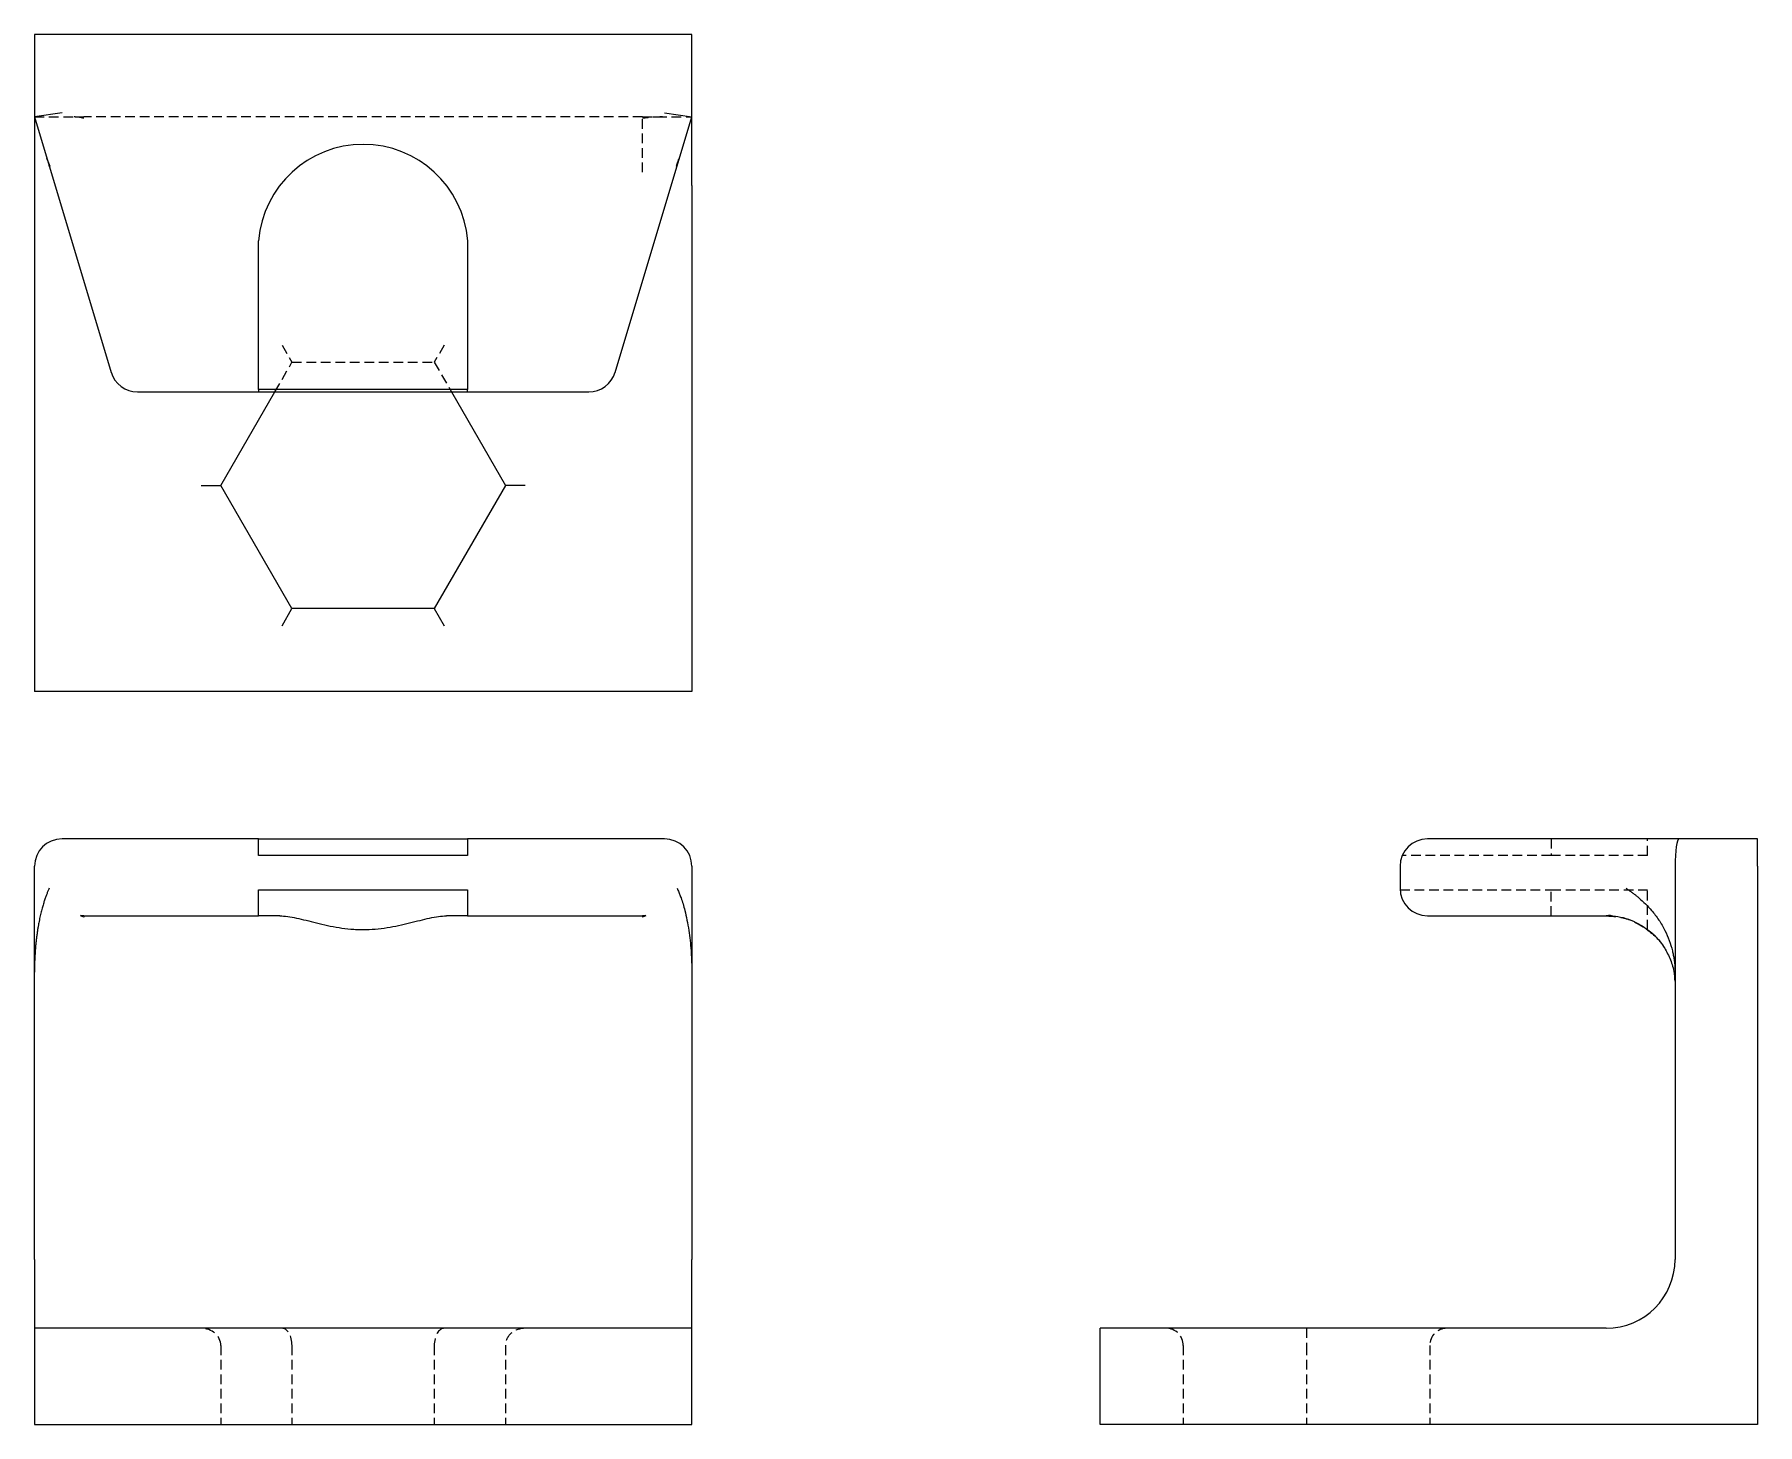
# Model space of a CAD drawing. Header units: millimetres. Extents: x 40 to 266, y 19 to 201.
import ezdxf

# ---------------------------------------------------------------- set-up
doc = ezdxf.new("R2010")
doc.units = ezdxf.units.MM
doc.linetypes.add('HIDDEN', pattern=[1.905, 1.27, -0.635])

msp = doc.modelspace()

# ---------------------------------------------------------------- linework, layer by layer
at = {"color": 7, "linetype": 'Continuous', "lineweight": 25}
for p, q in [((39.82, 201.18), (39.82, 190.34)), ((43.44, 201.18), (39.82, 201.18)), ((122.57, 201.18), (43.44, 201.18)), ((126.18, 201.18), (122.57, 201.18)), ((126.18, 190.34), (126.18, 201.18)), ((43.44, 190.87), (39.82, 190.34)), ((39.82, 190.34), (49.89, 156.78)), ((39.82, 190.34), (39.82, 181.31)), ((116.11, 156.78), (126.18, 190.34)), ((122.57, 190.87), (126.18, 190.34)), ((126.18, 181.31), (126.18, 190.34)), ((41.4, 184.93), (41.56, 184.53)), ((39.82, 181.31), (39.82, 114.82)), ((126.18, 181.31), (126.18, 114.82)), ((69.27, 157.82), (69.27, 174.08)), ((96.73, 174.08), (96.73, 157.82)), ((69.27, 154.51), (69.27, 157.82)), ((96.73, 157.82), (96.73, 154.51)), ((53.35, 154.21), (112.65, 154.21)), ((64.31, 141.92), (71.4, 154.21)), ((96.73, 154.51), (69.27, 154.51)), ((94.6, 154.21), (101.69, 141.92)), ((61.7, 141.92), (64.31, 141.92)), ((73.65, 125.73), (64.31, 141.92)), ((101.69, 141.92), (92.35, 125.73)), ((104.3, 141.92), (101.69, 141.92)), ((72.35, 123.48), (73.65, 125.73)), ((92.35, 125.73), (73.65, 125.73)), ((92.35, 125.73), (93.65, 123.48)), ((126.18, 114.82), (39.82, 114.82)), ((53.35, 95.48), (43.44, 95.48)), ((69.27, 95.48), (53.35, 95.48)), ((69.27, 93.31), (69.27, 95.48)), ((69.27, 95.48), (96.73, 95.48)), ((96.73, 95.48), (96.73, 93.31)), ((112.65, 95.48), (96.73, 95.48)), ((122.57, 95.48), (112.65, 95.48)), ((255.87, 95.48), (222.82, 95.48)), ((266.18, 95.48), (255.87, 95.48)), ((266.18, 91.87), (266.18, 95.48)), ((96.73, 93.31), (69.27, 93.31)), ((39.82, 77.96), (39.82, 91.87)), ((126.18, 91.87), (126.18, 77.96)), ((219.21, 91.87), (219.21, 88.98)), ((255.34, 91.87), (255.34, 77.96)), ((266.18, 91.87), (266.18, 18.52)), ((69.27, 88.8), (96.73, 88.8)), ((69.27, 85.36), (69.27, 88.8)), ((96.73, 88.8), (96.73, 85.36)), ((46.3, 85.36), (45.85, 85.41)), ((46.3, 85.36), (53.35, 85.36)), ((53.35, 85.36), (69.27, 85.36)), ((72.05, 85.36), (69.27, 85.36)), ((96.73, 85.36), (93.95, 85.36)), ((96.73, 85.36), (112.65, 85.36)), ((112.65, 85.36), (119.7, 85.36)), ((120.15, 85.39), (119.7, 85.36)), ((222.82, 85.36), (246.31, 85.36)), ((250.28, 84.43), (251.14, 83.94)), ((39.82, 40.2), (39.82, 77.96)), ((126.18, 77.96), (126.18, 40.2)), ((255.34, 77.96), (255.34, 40.2)), ((39.82, 40.2), (39.82, 31.17)), ((126.18, 31.17), (126.18, 40.2)), ((126.18, 31.17), (39.82, 31.17)), ((39.82, 31.17), (39.82, 18.52)), ((126.18, 18.52), (126.18, 31.17)), ((179.82, 18.52), (179.82, 31.17)), ((246.31, 31.17), (179.82, 31.17)), ((39.82, 18.52), (126.18, 18.52)), ((266.18, 18.52), (179.82, 18.52))]:
    msp.add_line(p, q, dxfattribs=at)
at = {"color": 7, "linetype": 'HIDDEN', "lineweight": 18}
for p, q in [((39.82, 190.34), (46.3, 190.34)), ((119.7, 190.34), (46.3, 190.34)), ((119.7, 190.34), (126.18, 190.34)), ((41.56, 184.53), (41.84, 183.85)), ((72.35, 160.37), (73.65, 158.11)), ((93.65, 160.37), (92.35, 158.11)), ((71.4, 154.21), (73.65, 158.11)), ((73.65, 158.11), (92.35, 158.11)), ((92.35, 158.11), (94.6, 154.21)), ((69.27, 154.51), (69.27, 154.21)), ((69.27, 154.21), (96.73, 154.21)), ((96.73, 154.21), (96.73, 154.51)), ((239.08, 95.48), (239.08, 93.31)), ((251.73, 93.31), (251.73, 95.48)), ((239.08, 93.31), (219.51, 93.31)), ((251.73, 93.31), (239.08, 93.31)), ((219.21, 88.8), (239.08, 88.8)), ((239.08, 85.36), (239.08, 88.8)), ((239.08, 88.8), (251.73, 88.8)), ((251.73, 83.57), (251.73, 88.8)), ((46.31, 85.18), (45.86, 85.38)), ((120.14, 85.38), (119.69, 85.19)), ((251.55, 83.66), (251.94, 83.33)), ((206.92, 31.17), (206.92, 28.91)), ((64.31, 28.91), (64.31, 18.52)), ((73.65, 28.91), (73.65, 18.52)), ((92.35, 28.91), (92.35, 18.52)), ((101.69, 28.91), (101.69, 18.52)), ((190.73, 28.91), (190.73, 18.52)), ((206.92, 28.91), (206.92, 18.52)), ((223.11, 28.91), (223.11, 18.52))]:
    msp.add_line(p, q, dxfattribs=at)
at = {"color": 7, "linetype": 'Continuous', "lineweight": 25}
for centre, radius, start, end in [((83, 172.95), 13.78, 4.7066, 175.2934), ((53.35, 157.82), 3.61, 196.6992, 270), ((112.65, 157.82), 3.61, 270, 343.3008), ((43.44, 91.87), 3.61, 90, 180), ((122.57, 91.87), 3.61, 0, 90), ((222.82, 91.87), 3.61, 90, 180), ((222.82, 88.98), 3.61, 180, 270), ((246.31, 40.2), 9.03, 270, 0)]:
    msp.add_arc(centre, radius, start, end, dxfattribs=at)
at = {"color": 7, "linetype": 'HIDDEN', "lineweight": 18}
for centre, start, end in [((188.48, 28.91), 0, 90), ((225.37, 28.91), 90, 180)]:
    msp.add_arc(centre, 2.26, start, end, dxfattribs=at)
at = {"color": 7, "linetype": 'Continuous', "lineweight": 25}
msp.add_ellipse((255.87, 91.87), major_axis=(0, 3.61), ratio=0.146769, start_param=0, end_param=1.570796, dxfattribs=at)
at = {"color": 7, "linetype": 'HIDDEN', "lineweight": 18}
for centre, major_axis, ratio, start_param, end_param in [((61.7, 28.91), (-2.61, 0), 0.866025, 3.141593, 4.712389), ((72.35, 28.91), (0, 2.26), 0.57735, 4.712389, 6.283185), ((93.65, 28.91), (0, 2.26), 0.57735, 0, 1.570796), ((104.3, 28.91), (2.61, 0), 0.866025, 1.570796, 3.141593)]:
    msp.add_ellipse(centre, major_axis=major_axis, ratio=ratio, start_param=start_param, end_param=end_param, dxfattribs=at)
for points, knots in [([(46.31, 190.16), (46.11, 190.21), (45.72, 190.32), (45.25, 190.33), (45.01, 190.34)], [0, 0, 0, 0, 0.49784, 1, 1, 1, 1]), ([(122.33, 190.34), (121.85, 190.33), (120.92, 190.32), (120.1, 190.21), (119.69, 190.16)], [0, 0, 0, 0, 0.508089, 1, 1, 1, 1]), ([(119.7, 183.07), (119.7, 184.48), (119.7, 188.36), (119.7, 190.34), (119.7, 190.34)], [0, 0, 0, 0, 0.3035714, 0.875, 0.875, 0.875, 0.875]), ([(41.84, 183.85), (41.84, 183.85), (41.76, 183.9), (41.76, 183.9), (41.75, 183.9)], [0, 0, 0, 0, 0.020612, 1, 1, 1, 1]), ([(124.16, 183.85), (124.27, 184.25), (124.39, 184.65), (124.58, 185.02), (124.58, 185.02)], [0, 0, 0, 0, 0.994018, 1, 1, 1, 1]), ([(124.25, 183.9), (124.25, 183.9), (124.24, 183.9), (124.16, 183.85), (124.16, 183.85)], [0, 0, 0, 0, 0.979388, 1, 1, 1, 1]), ([(246.31, 85.36), (246.9, 85.33), (248.08, 85.26), (249.73, 84.76), (250.7, 84.2), (251.16, 83.93)], [0, 0, 0, 0, 0.345698, 0.691396, 1, 1, 1, 1]), ([(251.83, 83.46), (252.01, 83.33), (252.38, 83.07), (252.87, 82.57), (253.34, 82.04), (253.79, 81.43), (254.03, 81.01), (254.16, 80.79)], [0, 0, 0, 0, 0.1862764, 0.3687302, 0.5612737, 0.7695392, 1, 1, 1, 1])]:
    msp.add_open_spline(points, degree=3, knots=knots, dxfattribs=at)
at = {"color": 7, "linetype": 'Continuous', "lineweight": 25}
for points, knots in [([(41.75, 88.98), (41.73, 88.92), (41.67, 88.8), (41.59, 88.61), (41.51, 88.42), (41.43, 88.22), (41.35, 88.01), (41.27, 87.79), (41.19, 87.56), (41.11, 87.31), (41.03, 87.06), (40.95, 86.78), (40.86, 86.5), (40.78, 86.2), (40.7, 85.88), (40.62, 85.55), (40.54, 85.19), (40.46, 84.82), (40.39, 84.42), (40.31, 84.01), (40.24, 83.57), (40.17, 83.11), (40.11, 82.62), (40.05, 82.12), (39.99, 81.58), (39.94, 81.03), (39.9, 80.45), (39.87, 79.86), (39.84, 79.24), (39.82, 78.61), (39.82, 78.18), (39.82, 77.96)], [0, 0, 0, 0, 0.0246185, 0.049433, 0.0745297, 0.0999904, 0.1258921, 0.1523068, 0.1793013, 0.2069372, 0.2352705, 0.2643522, 0.2942276, 0.3249372, 0.3565164, 0.3889964, 0.4224047, 0.4567657, 0.4921044, 0.5284536, 0.565848, 0.6043189, 0.6438892, 0.6845728, 0.726375, 0.7692923, 0.8133135, 0.8584203, 0.9045887, 0.9517913, 1, 1, 1, 1]), ([(124.25, 88.98), (124.28, 88.9), (124.36, 88.73), (124.46, 88.48), (124.57, 88.23), (124.66, 87.98), (124.82, 87.56), (125.02, 86.94), (125.29, 85.99), (125.55, 84.83), (125.78, 83.5), (125.96, 82.14), (126.06, 81.05), (126.11, 80.22), (126.14, 79.65), (126.16, 79.09), (126.18, 78.52), (126.18, 78.15), (126.18, 77.96)], [0, 0, 0, 0, 0.034, 0.06714, 0.099437, 0.130911, 0.161582, 0.250744, 0.337835, 0.45793, 0.577358, 0.683658, 0.788825, 0.831872, 0.874407, 0.916534, 0.958361, 1, 1, 1, 1]), ([(248.9, 88.98), (249.02, 88.9), (249.27, 88.73), (249.62, 88.48), (249.96, 88.23), (250.29, 87.98), (250.8, 87.56), (251.47, 86.94), (252.36, 85.99), (253.24, 84.83), (254.01, 83.5), (254.6, 82.14), (254.93, 81.05), (255.12, 80.22), (255.22, 79.65), (255.29, 79.09), (255.33, 78.52), (255.34, 78.15), (255.34, 77.96)], [0, 0, 0, 0, 0.034, 0.06714, 0.099437, 0.130911, 0.161582, 0.250744, 0.337835, 0.45793, 0.577358, 0.683658, 0.788825, 0.831872, 0.874407, 0.916534, 0.958361, 1, 1, 1, 1]), ([(72.05, 85.36), (72.7, 85.36), (73.44, 85.25), (74.65, 84.98), (75.07, 84.88), (75.96, 84.67), (76.41, 84.55), (77.34, 84.32), (77.82, 84.21), (78.81, 84), (79.32, 83.9), (80.34, 83.74), (80.86, 83.67), (81.65, 83.6), (81.92, 83.59), (82.45, 83.56), (82.72, 83.56), (84.07, 83.56), (85.12, 83.65), (86.66, 83.9), (87.17, 84), (88.16, 84.21), (88.64, 84.32), (89.57, 84.55), (90.03, 84.66), (90.91, 84.88), (91.33, 84.98), (92.14, 85.16), (92.53, 85.23), (93.27, 85.33), (93.63, 85.36), (93.95, 85.36)], [0, 0, 0, 0, 0.125, 0.125, 0.1875, 0.1875, 0.25, 0.25, 0.3125, 0.3125, 0.375, 0.375, 0.4375, 0.4375, 0.46875, 0.46875, 0.5, 0.5, 0.625, 0.625, 0.6875, 0.6875, 0.75, 0.75, 0.8125, 0.8125, 0.875, 0.875, 0.9375, 0.9375, 1, 1, 1, 1]), ([(119.7, 85.36), (119.7, 85.36), (119.7, 85.36), (119.7, 85.19), (119.7, 85.19)], [0, 0, 0, 0, 0.999726, 1, 1, 1, 1]), ([(246.82, 85.44), (246.75, 85.42), (246.58, 85.37), (246.41, 85.37), (246.31, 85.36)], [0, 0, 0, 0, 0.388576, 1, 1, 1, 1]), ([(246.81, 85.43), (247.27, 85.37), (248.2, 85.25), (249.56, 84.81), (250.88, 84.19), (251.66, 83.6), (252.05, 83.31)], [0, 0, 0, 0, 0.2422717, 0.489761, 0.7423435, 1, 1, 1, 1]), ([(251.94, 83.33), (252.2, 83.14), (252.92, 82.58), (253.86, 81.37), (254.7, 79.81), (255.2, 78.25), (255.27, 77.21), (255.3, 76.77)], [0, 0, 0, 0, 0.127429, 0.36009, 0.592752, 0.825413, 1, 1, 1, 1])]:
    msp.add_open_spline(points, degree=3, knots=knots, dxfattribs=at)
msp.add_open_spline([(46.3, 85.36), (46.3, 85.36), (46.3, 85.31), (46.3, 85.19)], degree=3, dxfattribs=at)

doc.saveas('drawing.dxf')
